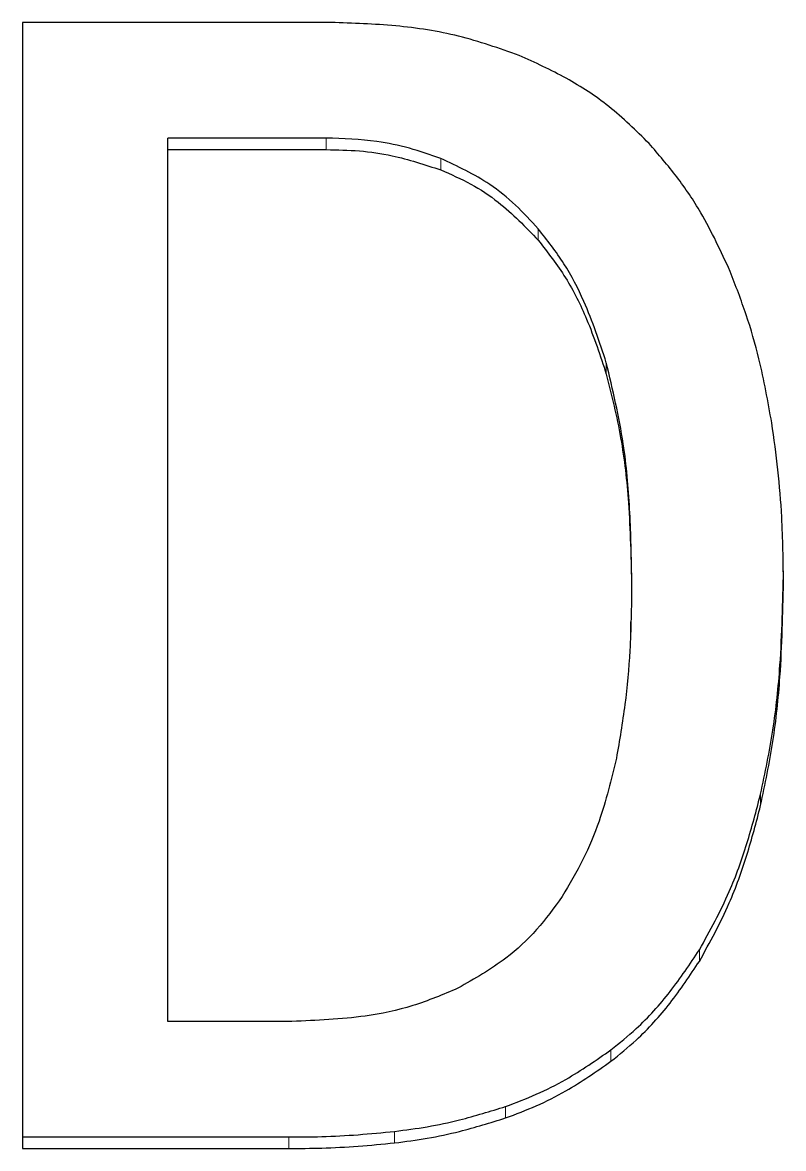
# Model space of a CAD drawing. Header units: millimetres. Extents: x 15 to 1184, y 5 to 836.
# Drawn here: x 607.9427 to 608.1728, y 653.3568 to 653.6973 of the extents above; entities that cross this region are included whole.
import ezdxf

# ---------------------------------------------------------------- set-up
doc = ezdxf.new("R2010")
doc.units = ezdxf.units.MM

msp = doc.modelspace()

# ---------------------------------------------------------------- linework, layer by layer
at = {"color": 7, "linetype": 'Continuous', "lineweight": 25}
for p, q in [((607.94266, 653.69728), (607.94266, 653.35681)), ((608.036, 653.69728), (607.94266, 653.69728)), ((608.03452, 653.66233), (607.9866, 653.66233)), ((607.9866, 653.65885), (607.9866, 653.66233)), ((607.9866, 653.39524), (607.9866, 653.65885)), ((607.9866, 653.65885), (608.03452, 653.65885)), ((608.1266, 653.51255), (608.1266, 653.51602)), ((608.02414, 653.39524), (607.9866, 653.39524)), ((607.94266, 653.36029), (608.02316, 653.36029)), ((607.94266, 653.35681), (608.02316, 653.35681))]:
    msp.add_line(p, q, dxfattribs=at)
at = {"color": 8, "linetype": 'Continuous', "lineweight": 18}
for p, q in [((608.03452, 653.65885), (608.03452, 653.66233)), ((608.06916, 653.65269), (608.06916, 653.65616)), ((608.09864, 653.63146), (608.09864, 653.63493)), ((608.11922, 653.59092), (608.11922, 653.5944)), ((608.12688, 653.52705), (608.12688, 653.53052)), ((608.16588, 653.46049), (608.16588, 653.46397)), ((608.14736, 653.4134), (608.14736, 653.41687)), ((608.12062, 653.38317), (608.12062, 653.38664)), ((608.08876, 653.36605), (608.08876, 653.36952)), ((608.05518, 653.35851), (608.05518, 653.36198)), ((608.02316, 653.35681), (608.02316, 653.36029))]:
    msp.add_line(p, q, dxfattribs=at)
at = {"color": 7, "linetype": 'Continuous', "lineweight": 25}
for points, knots in [([(608.09288, 653.68732), (608.08682, 653.68945), (608.0747, 653.69372), (608.05546, 653.69664), (608.04251, 653.69707), (608.036, 653.69728)], [0, 0, 0, 0, 0.331383, 0.663397, 1, 1, 1, 1]), ([(608.13214, 653.66073), (608.12821, 653.66458), (608.1206, 653.67204), (608.10719, 653.68083), (608.09768, 653.68514), (608.09288, 653.68732)], [0, 0, 0, 0, 0.3461151, 0.6699039, 1, 1, 1, 1]), ([(608.06916, 653.65616), (608.06601, 653.65726), (608.05971, 653.65944), (608.04812, 653.66188), (608.03965, 653.66216), (608.03452, 653.66233)], [0, 0, 0, 0, 0.282927, 0.565889, 1, 1, 1, 1]), ([(608.15666, 653.62204), (608.1539, 653.62805), (608.14932, 653.638), (608.14071, 653.65077), (608.135, 653.65739), (608.13214, 653.66073)], [0, 0, 0, 0, 0.4312029, 0.714197, 1, 1, 1, 1]), ([(608.03452, 653.65885), (608.03786, 653.65879), (608.04454, 653.65867), (608.05626, 653.65696), (608.06429, 653.6543), (608.06916, 653.65269)], [0, 0, 0, 0, 0.282935, 0.565907, 1, 1, 1, 1]), ([(608.09864, 653.63493), (608.09639, 653.63736), (608.09189, 653.64222), (608.08237, 653.64999), (608.07425, 653.65379), (608.06916, 653.65616)], [0, 0, 0, 0, 0.271804, 0.543745, 1, 1, 1, 1]), ([(608.06916, 653.65269), (608.07222, 653.65136), (608.07835, 653.64871), (608.0886, 653.64189), (608.09477, 653.63547), (608.09864, 653.63146)], [0, 0, 0, 0, 0.272074, 0.544072, 1, 1, 1, 1]), ([(608.11922, 653.5944), (608.11715, 653.60066), (608.11373, 653.61099), (608.1067, 653.62462), (608.10134, 653.63147), (608.09864, 653.63493)], [0, 0, 0, 0, 0.432588, 0.713553, 1, 1, 1, 1]), ([(608.09864, 653.63146), (608.10152, 653.62775), (608.10727, 653.62034), (608.11408, 653.60658), (608.11738, 653.59654), (608.11922, 653.59092)], [0, 0, 0, 0, 0.306363, 0.612185, 1, 1, 1, 1]), ([(608.16926, 653.57625), (608.16809, 653.58272), (608.1661, 653.59376), (608.16168, 653.60902), (608.15834, 653.6177), (608.15666, 653.62204)], [0, 0, 0, 0, 0.414726, 0.70663, 1, 1, 1, 1]), ([(608.12688, 653.53052), (608.12675, 653.53709), (608.12649, 653.55022), (608.12462, 653.57169), (608.12116, 653.58625), (608.11922, 653.5944)], [0, 0, 0, 0, 0.3055272, 0.611139, 1, 1, 1, 1]), ([(608.11922, 653.59092), (608.12081, 653.58453), (608.12398, 653.57174), (608.12634, 653.55031), (608.12668, 653.53539), (608.12688, 653.52705)], [0, 0, 0, 0, 0.306029, 0.611714, 1, 1, 1, 1]), ([(608.1728, 653.52801), (608.17271, 653.53458), (608.17256, 653.54593), (608.17124, 653.56203), (608.16992, 653.5715), (608.16926, 653.57625)], [0, 0, 0, 0, 0.407095, 0.703225, 1, 1, 1, 1]), ([(608.16588, 653.46397), (608.16722, 653.47041), (608.16992, 653.48329), (608.17225, 653.50587), (608.17259, 653.52196), (608.1728, 653.53149)], [0, 0, 0, 0, 0.290021, 0.579886, 1, 1, 1, 1]), ([(608.16588, 653.46049), (608.16722, 653.46694), (608.16992, 653.47982), (608.17225, 653.5024), (608.17259, 653.51849), (608.1728, 653.52801)], [0, 0, 0, 0, 0.290021, 0.579886, 1, 1, 1, 1]), ([(608.12688, 653.52705), (608.12679, 653.52048), (608.12662, 653.50846), (608.12505, 653.49101), (608.12319, 653.48023), (608.12226, 653.47483)], [0, 0, 0, 0, 0.375458, 0.6871, 1, 1, 1, 1]), ([(608.12226, 653.47483), (608.12071, 653.46842), (608.11818, 653.45792), (608.11237, 653.44398), (608.10805, 653.43669), (608.10588, 653.43302)], [0, 0, 0, 0, 0.438331, 0.71744, 1, 1, 1, 1]), ([(608.14736, 653.41687), (608.15056, 653.42267), (608.15624, 653.43299), (608.16195, 653.44898), (608.16457, 653.45896), (608.16588, 653.46397)], [0, 0, 0, 0, 0.389932, 0.693892, 1, 1, 1, 1]), ([(608.14736, 653.4134), (608.15056, 653.4192), (608.15624, 653.42952), (608.16195, 653.44551), (608.16457, 653.45549), (608.16588, 653.46049)], [0, 0, 0, 0, 0.389938, 0.693898, 1, 1, 1, 1]), ([(608.10588, 653.43302), (608.10341, 653.42959), (608.09849, 653.42274), (608.088, 653.41306), (608.07933, 653.40812), (608.07436, 653.40529)], [0, 0, 0, 0, 0.298852, 0.597727, 1, 1, 1, 1]), ([(608.12062, 653.38664), (608.1232, 653.38873), (608.12974, 653.394), (608.13885, 653.4041), (608.14451, 653.41259), (608.14736, 653.41687)], [0, 0, 0, 0, 0.2447704, 0.6189716, 1, 1, 1, 1]), ([(608.12062, 653.38317), (608.1232, 653.38525), (608.12974, 653.39053), (608.13885, 653.40063), (608.14451, 653.40912), (608.14736, 653.4134)], [0, 0, 0, 0, 0.244772, 0.618969, 1, 1, 1, 1]), ([(608.07436, 653.40529), (608.06985, 653.40338), (608.06083, 653.39956), (608.04387, 653.39603), (608.03156, 653.39554), (608.02414, 653.39524)], [0, 0, 0, 0, 0.284793, 0.569122, 1, 1, 1, 1]), ([(608.08876, 653.36952), (608.09188, 653.37069), (608.09812, 653.37304), (608.10895, 653.37851), (608.11615, 653.38353), (608.12062, 653.38664)], [0, 0, 0, 0, 0.274819, 0.54964, 1, 1, 1, 1]), ([(608.08876, 653.36605), (608.09188, 653.36722), (608.09812, 653.36956), (608.10895, 653.37504), (608.11615, 653.38005), (608.12062, 653.38317)], [0, 0, 0, 0, 0.274822, 0.549636, 1, 1, 1, 1]), ([(608.05518, 653.36198), (608.05849, 653.36241), (608.0651, 653.36327), (608.07636, 653.36565), (608.08415, 653.36809), (608.08876, 653.36952)], [0, 0, 0, 0, 0.289976, 0.579954, 1, 1, 1, 1]), ([(608.05518, 653.35851), (608.05849, 653.35894), (608.0651, 653.3598), (608.07636, 653.36218), (608.08415, 653.36461), (608.08876, 653.36605)], [0, 0, 0, 0, 0.289977, 0.5799562, 1, 1, 1, 1]), ([(608.02316, 653.36029), (608.02649, 653.3603), (608.0335, 653.36034), (608.04419, 653.36091), (608.05151, 653.36162), (608.05518, 653.36198)], [0, 0, 0, 0, 0.311774, 0.655616, 1, 1, 1, 1]), ([(608.02316, 653.35681), (608.02649, 653.35683), (608.0335, 653.35686), (608.04419, 653.35744), (608.05151, 653.35815), (608.05518, 653.35851)], [0, 0, 0, 0, 0.311773, 0.655616, 1, 1, 1, 1])]:
    msp.add_open_spline(points, degree=3, knots=knots, dxfattribs=at)

doc.saveas('drawing.dxf')
